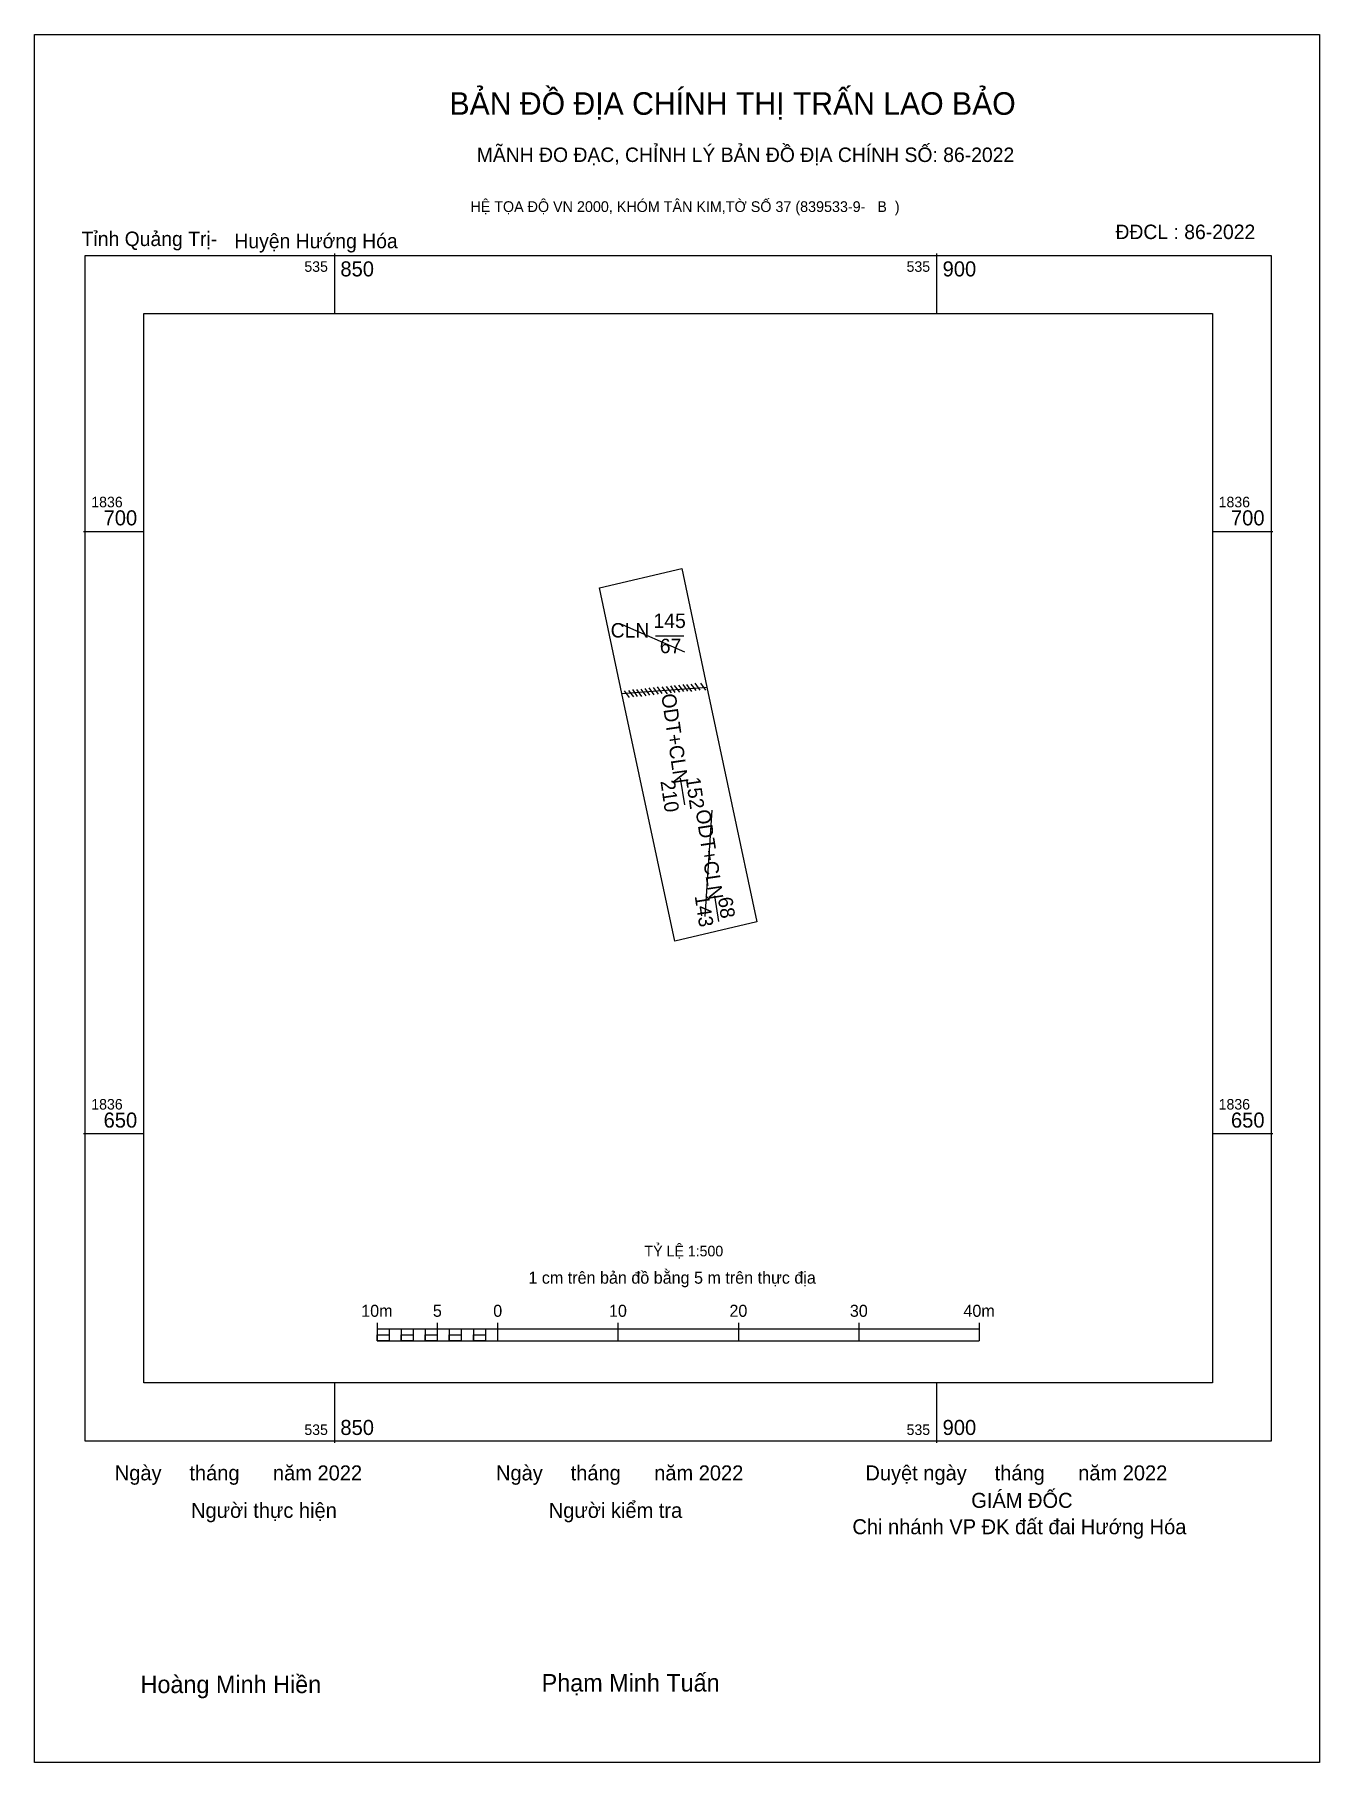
# Model space of a CAD drawing. Extents: x 535415 to 535932, y 1836148 to 1836741.
# Drawn here: x 535825.1 to 535931.8, y 1836597.8 to 1836741.3 of the extents above.
import ezdxf

# ---------------------------------------------------------------- set-up
doc = ezdxf.new("R2010")
doc.units = 0
for name, color, linetype in [('Level 10', 7, 'Continuous'), ('Level 13', 7, 'Continuous'), ('Level 15', 7, 'Continuous'), ('Level 17', 7, 'Continuous'), ('Level 27', 7, 'Continuous'), ('Level 29', 7, 'Continuous'), ('Level 55', 7, 'Continuous'), ('Level 6', 7, 'Continuous'), ('Level 62', 7, 'Continuous'), ('Level 63', 7, 'Continuous'), ('Level 9', 7, 'Continuous')]:
    doc.layers.add(name, color=color, linetype=linetype)

msp = doc.modelspace()

# ---------------------------------------------------------------- linework, layer by layer
at = {"layer": 'Level 10'}
msp.add_lwpolyline([(535873.88, 1836686.53), (535872.01, 1836695.31), (535878.84, 1836696.93), (535880.93, 1836687.08), (535885.08, 1836667.58), (535878.27, 1836665.97)], close=True, dxfattribs=at)
at = {"layer": 'Level 13'}
for p, q in [((535878.71, 1836679.52), (535879.07, 1836677.29)), ((535881.57, 1836669.73), (535881.89, 1836667.61))]:
    msp.add_line(p, q, dxfattribs=at)
at = {"layer": 'Level 15'}
msp.add_lwpolyline([(535825.11, 1836741.25), (535931.79, 1836741.25), (535931.79, 1836597.79), (535825.11, 1836597.79)], close=True, dxfattribs=at)
at = {"layer": 'Level 17'}
msp.add_line((535876.66, 1836691.34), (535879.02, 1836691.34), dxfattribs=at)
at = {"layer": 'Level 27'}
for p, q in [((535878.84, 1836696.93), (535878.84, 1836696.93)), ((535872.01, 1836695.31), (535872.01, 1836695.31)), ((535885.08, 1836667.58), (535885.08, 1836667.58)), ((535878.27, 1836665.97), (535878.27, 1836665.97))]:
    msp.add_line(p, q, dxfattribs=at)
at = {"layer": 'Level 29'}
msp.add_line((535873.88, 1836686.53), (535880.93, 1836687.08), dxfattribs=at)
at = {"layer": 'Level 55'}
for p, q in [((535873.9, 1836692.28), (535879.07, 1836689.99)), ((535874.05, 1836686.77), (535874.47, 1836686.2)), ((535874.41, 1836686.8), (535874.83, 1836686.26)), ((535874.76, 1836686.86), (535875.14, 1836686.3)), ((535875.08, 1836686.86), (535875.5, 1836686.29)), ((535875.44, 1836686.9), (535875.86, 1836686.36)), ((535875.79, 1836686.96), (535876.17, 1836686.39)), ((535876.1, 1836687), (535876.53, 1836686.43)), ((535876.46, 1836687.03), (535876.88, 1836686.49)), ((535876.81, 1836687.1), (535877.2, 1836686.53)), ((535877.19, 1836687.09), (535877.62, 1836686.52)), ((535877.55, 1836687.13), (535877.97, 1836686.59)), ((535877.9, 1836687.19), (535878.28, 1836686.62)), ((535878.22, 1836687.21), (535878.65, 1836686.64)), ((535878.58, 1836687.24), (535879, 1836686.7)), ((535878.93, 1836687.3), (535879.31, 1836686.74)), ((535879.23, 1836687.29), (535879.66, 1836686.72)), ((535879.59, 1836687.33), (535880.01, 1836686.79)), ((535879.94, 1836687.39), (535880.33, 1836686.83)), ((535880.41, 1836687.39), (535880.8, 1836686.83)), ((535881.35, 1836676.86), (535880.76, 1836668.04))]:
    msp.add_line(p, q, dxfattribs=at)
at = {"layer": 'Level 62'}
msp.add_lwpolyline([(535834.17, 1836718.08), (535922.92, 1836718.08), (535922.92, 1836629.32), (535834.17, 1836629.32)], close=True, dxfattribs=at)
at = {"layer": 'Level 63'}
for p, q in [((535850, 1836723.08), (535850, 1836718.08)), ((535900, 1836723.08), (535900, 1836718.08)), ((535829.17, 1836700), (535834.17, 1836700)), ((535922.92, 1836700), (535927.92, 1836700)), ((535829.17, 1836650), (535834.17, 1836650)), ((535922.92, 1836650), (535927.92, 1836650)), ((535853.54, 1836634.29), (535853.54, 1836632.79)), ((535853.54, 1836633.79), (535903.54, 1836633.79)), ((535854.54, 1836633.79), (535854.54, 1836632.79)), ((535855.54, 1836633.79), (535855.54, 1836632.79)), ((535856.54, 1836633.79), (535856.54, 1836632.79)), ((535857.54, 1836633.79), (535857.54, 1836632.79)), ((535858.54, 1836634.29), (535858.54, 1836632.79)), ((535858.54, 1836633.79), (535858.54, 1836632.79)), ((535859.54, 1836633.79), (535859.54, 1836632.79)), ((535860.54, 1836633.79), (535860.54, 1836632.79)), ((535861.54, 1836633.79), (535861.54, 1836632.79)), ((535862.54, 1836633.79), (535862.54, 1836632.79)), ((535863.54, 1836634.29), (535863.54, 1836632.79)), ((535863.54, 1836633.79), (535863.54, 1836632.79)), ((535873.54, 1836634.29), (535873.54, 1836632.79)), ((535883.54, 1836634.29), (535883.54, 1836632.79)), ((535893.54, 1836634.29), (535893.54, 1836632.79)), ((535903.54, 1836634.29), (535903.54, 1836632.79)), ((535853.54, 1836632.79), (535903.54, 1836632.79)), ((535850, 1836629.32), (535850, 1836624.32)), ((535900, 1836629.32), (535900, 1836624.32))]:
    msp.add_line(p, q, dxfattribs=at)
for points in [[(535829.32, 1836722.92), (535927.77, 1836722.92), (535927.77, 1836624.48), (535829.32, 1836624.48)], [(535853.54, 1836633.29), (535854.54, 1836633.29), (535854.54, 1836632.79), (535853.54, 1836632.79)], [(535853.54, 1836633.29), (535854.54, 1836633.29), (535854.54, 1836632.79), (535853.54, 1836632.79)], [(535855.54, 1836633.29), (535856.54, 1836633.29), (535856.54, 1836632.79), (535855.54, 1836632.79)], [(535857.54, 1836633.29), (535858.54, 1836633.29), (535858.54, 1836632.79), (535857.54, 1836632.79)], [(535859.54, 1836633.29), (535860.54, 1836633.29), (535860.54, 1836632.79), (535859.54, 1836632.79)], [(535861.54, 1836633.29), (535862.54, 1836633.29), (535862.54, 1836632.79), (535861.54, 1836632.79)]]:
    msp.add_lwpolyline(points, close=True, dxfattribs=at)

# ---------------------------------------------------------------- texts
at = {"layer": 'Level 13'}
for s, p in [('CLN', (535872.94, 1836691.19)), ('145', (535876.5, 1836691.98)), ('67', (535877.02, 1836689.89))]:
    msp.add_text(s, height=1.2, dxfattribs=at).set_placement(p)
for s, rotation, p in [('ODT+CLN', 278.2539, (535877.14, 1836686.45)), ('210', 278.2539, (535877.07, 1836679.26)), ('152', 278.2539, (535879.17, 1836679.52)), ('ODT+CLN', 278.6448, (535879.99, 1836676.82)), ('143', 278.6448, (535879.91, 1836669.73)), ('68', 278.6448, (535881.84, 1836669.56))]:
    msp.add_text(s, height=1.2, rotation=rotation, dxfattribs=at).set_placement(p)
at = {"layer": 'Level 6'}
msp.add_text('TỶ LỆ 1:500', height=0.879, dxfattribs=at).set_placement((535875.75, 1836639.81))
at = {"layer": 'Level 63'}
for s, height, p in [('BẢN ĐỒ ĐỊA CHÍNH THỊ TRẤN LAO BẢO', 1.8718, (535859.56, 1836734.59)), ('MÃNH ĐO ĐẠC, CHỈNH LÝ BẢN ĐỒ ĐỊA CHÍNH SỐ: 86-2022', 1.2011, (535861.82, 1836730.67)), ('HỆ TỌA ĐỘ VN 2000, KHÓM TÂN KIM,TỜ SỐ 37 (839533-9-   B  )', 0.8891, (535861.29, 1836726.52)), ('535', 0.875, (535847.51, 1836721.55)), ('850', 1.25, (535850.5, 1836721.17)), ('535', 0.875, (535897.51, 1836721.55)), ('900', 1.25, (535900.5, 1836721.17)), ('1836', 0.875, (535829.82, 1836702)), ('1836', 0.875, (535923.42, 1836702)), ('700', 1.25, (535830.84, 1836700.5)), ('700', 1.25, (535924.44, 1836700.5)), ('1836', 0.875, (535829.82, 1836652)), ('650', 1.25, (535830.84, 1836650.5)), ('1836', 0.875, (535923.42, 1836652)), ('650', 1.25, (535924.44, 1836650.5)), ('1 cm trên bản đồ bằng 5 m trên thực địa', 1, (535866.11, 1836637.54)), ('10m', 1, (535852.23, 1836634.79)), ('5', 1, (535858.18, 1836634.79)), ('0', 1, (535863.19, 1836634.79)), ('10', 1, (535872.8, 1836634.79)), ('20', 1, (535882.8, 1836634.79)), ('30', 1, (535892.8, 1836634.79)), ('40m', 1, (535902.23, 1836634.79)), ('535', 0.875, (535847.51, 1836624.98)), ('850', 1.25, (535850.5, 1836624.98)), ('535', 0.875, (535897.51, 1836624.98)), ('900', 1.25, (535900.5, 1836624.98)), ('Ngày     tháng      năm 2022', 1.2442, (535831.77, 1836621.21)), ('Ngày     tháng      năm 2022', 1.2442, (535863.42, 1836621.21)), ('Duyệt ngày     tháng      năm 2022', 1.2442, (535894.09, 1836621.21)), ('GIÁM ĐỐC', 1.244, (535902.88, 1836618.93)), ('Người thực hiện', 1.2442, (535838.1, 1836618.1)), ('Người kiểm tra', 1.2442, (535867.8, 1836618.1)), ('Chi nhánh VP ĐK đất đai Hướng Hóa', 1.2442, (535893.01, 1836616.74)), ('Hoàng Minh Hiền', 1.4512, (535833.91, 1836603.55)), ('Phạm Minh Tuấn', 1.4512, (535867.21, 1836603.68))]:
    msp.add_text(s, height=height, dxfattribs=at).set_placement(p)
at = {"layer": 'Level 9'}
for s, p in [('Tỉnh Quảng Trị-', (535829.02, 1836723.69)), ('Huyện Hướng Hóa', (535841.7, 1836723.51)), ('ĐĐCL : 86-2022', (535914.85, 1836724.27))]:
    msp.add_text(s, height=1.2011, dxfattribs=at).set_placement(p)

doc.saveas('drawing.dxf')
